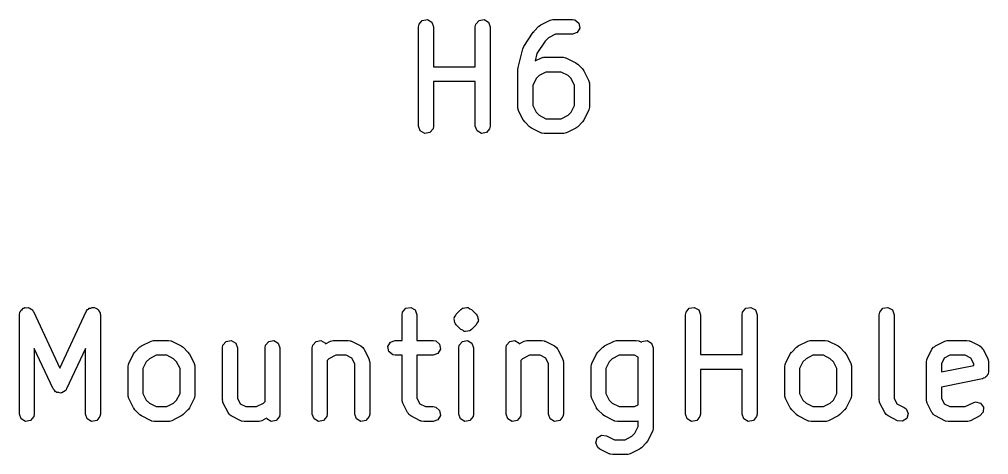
# Model space of a CAD drawing. Extents: x 115 to 337, y -185 to -59.
# Drawn here: x 199.49 to 209.26, y -75.75 to -71.37 of the extents above; entities that cross this region are included whole.
import ezdxf

# ---------------------------------------------------------------- set-up
doc = ezdxf.new("R2010")
doc.units = 0
doc.layers.add('BLACK', color=7, linetype='CONTINUOUS')

msp = doc.modelspace()

# ---------------------------------------------------------------- linework, layer by layer
at = {"layer": 'BLACK', "linetype": 'CONTINUOUS'}
for p, q in [((203.515, -71.4189), (203.548, -71.3796)), ((203.548, -71.3796), (203.599, -71.3707)), ((203.599, -71.3707), (203.643, -71.3963)), ((203.643, -71.3963), (203.661, -71.4445)), ((204.087, -71.4189), (204.12, -71.3796)), ((204.12, -71.3796), (204.17, -71.3707)), ((204.17, -71.3707), (204.214, -71.3963)), ((204.214, -71.3963), (204.232, -71.4445)), ((204.743, -71.4251), (204.838, -71.3774)), ((204.838, -71.3774), (204.863, -71.37)), ((204.863, -71.37), (204.867, -71.371)), ((204.867, -71.371), (204.871, -71.3695)), ((204.871, -71.3695), (205.062, -71.3695)), ((205.062, -71.3695), (205.087, -71.374)), ((205.087, -71.374), (205.127, -71.407)), ((205.127, -71.407), (205.136, -71.4575)), ((203.511, -71.4445), (203.515, -71.4189)), ((203.511, -72.4445), (203.511, -71.4445)), ((203.661, -71.4445), (203.661, -71.8457)), ((204.082, -71.4445), (204.087, -71.4189)), ((204.082, -71.8457), (204.082, -71.4445)), ((204.232, -71.4445), (204.232, -72.4445)), ((204.571, -71.641), (204.666, -71.4981)), ((204.666, -71.4981), (204.674, -71.4899)), ((204.674, -71.4899), (204.675, -71.4867)), ((204.675, -71.4867), (204.723, -71.4391)), ((204.723, -71.4391), (204.741, -71.4262)), ((204.741, -71.4262), (204.743, -71.4251)), ((205.11, -71.502), (205.062, -71.5195)), ((205.136, -71.4575), (205.11, -71.502)), ((204.787, -71.5875), (204.703, -71.7134)), ((204.82, -71.5538), (204.787, -71.5875)), ((204.889, -71.5195), (204.82, -71.5538)), ((205.062, -71.5195), (204.889, -71.5195)), ((204.513, -71.8549), (204.56, -71.6644)), ((204.56, -71.6644), (204.571, -71.6414)), ((204.571, -71.6414), (204.571, -71.641)), ((204.703, -71.7134), (204.684, -71.7875)), ((204.684, -71.7875), (204.743, -71.7584)), ((204.743, -71.7584), (204.767, -71.751)), ((204.767, -71.751), (204.772, -71.752)), ((204.772, -71.752), (204.776, -71.7505)), ((204.776, -71.7505), (204.967, -71.7505)), ((204.967, -71.7505), (204.992, -71.755)), ((204.992, -71.755), (204.996, -71.7579)), ((204.996, -71.7579), (205, -71.7584)), ((205, -71.7584), (205.095, -71.806)), ((203.661, -71.8457), (204.082, -71.8457)), ((204.511, -71.8731), (204.513, -71.8583)), ((204.511, -72.254), (204.511, -71.8731)), ((204.513, -71.8583), (204.513, -71.8549)), ((205.095, -71.806), (205.113, -71.8194)), ((205.113, -71.8194), (205.115, -71.8201)), ((205.115, -71.8201), (205.162, -71.8677)), ((205.162, -71.8677), (205.175, -71.886)), ((205.175, -71.886), (205.176, -71.8872)), ((205.176, -71.8872), (205.224, -71.9824)), ((204.082, -71.9957), (203.661, -71.9957)), ((203.661, -71.9957), (203.661, -72.4445)), ((204.082, -72.4445), (204.082, -71.9957)), ((204.695, -71.9651), (204.661, -72.0336)), ((204.725, -71.9347), (204.695, -71.9651)), ((204.794, -71.9005), (204.725, -71.9347)), ((204.949, -71.9005), (204.794, -71.9005)), ((205.017, -71.9347), (204.949, -71.9005)), ((205.048, -71.9651), (205.017, -71.9347)), ((205.082, -72.0336), (205.048, -71.9651)), ((205.224, -71.9824), (205.232, -72.0074)), ((204.661, -72.0336), (204.661, -72.2363)), ((205.082, -72.2363), (205.082, -72.0336)), ((205.232, -72.0074), (205.23, -72.0117)), ((205.23, -72.0117), (205.232, -72.0159)), ((205.232, -72.0159), (205.232, -72.254)), ((204.512, -72.2583), (204.511, -72.254)), ((204.511, -72.2626), (204.512, -72.2583)), ((204.519, -72.2876), (204.511, -72.2626)), ((204.566, -72.3828), (204.519, -72.2876)), ((204.661, -72.2363), (204.695, -72.3048)), ((205.048, -72.3048), (205.082, -72.2363)), ((205.224, -72.2876), (205.176, -72.3828)), ((205.225, -72.2831), (205.224, -72.2876)), ((205.227, -72.2797), (205.225, -72.2831)), ((205.232, -72.254), (205.227, -72.2797)), ((204.567, -72.3839), (204.566, -72.3828)), ((204.58, -72.4023), (204.567, -72.3839)), ((204.695, -72.3048), (204.725, -72.3353)), ((204.725, -72.3353), (204.794, -72.3695)), ((204.794, -72.3695), (204.949, -72.3695)), ((204.949, -72.3695), (205.017, -72.3353)), ((205.017, -72.3353), (205.048, -72.3048)), ((205.176, -72.3828), (205.163, -72.4008)), ((203.528, -72.4927), (203.511, -72.4445)), ((203.656, -72.4702), (203.623, -72.5095)), ((203.661, -72.4445), (203.656, -72.4702)), ((204.1, -72.4927), (204.082, -72.4445)), ((204.227, -72.4702), (204.195, -72.5095)), ((204.232, -72.4445), (204.227, -72.4702)), ((204.628, -72.4499), (204.58, -72.4023)), ((204.629, -72.4506), (204.628, -72.4499)), ((204.647, -72.464), (204.629, -72.4506)), ((204.743, -72.5116), (204.647, -72.464)), ((205.095, -72.464), (205, -72.5116)), ((205.096, -72.4628), (205.095, -72.464)), ((205.115, -72.4499), (205.096, -72.4628)), ((205.162, -72.4023), (205.115, -72.4499)), ((205.163, -72.4008), (205.162, -72.4023)), ((203.573, -72.5184), (203.528, -72.4927)), ((203.623, -72.5095), (203.573, -72.5184)), ((204.144, -72.5184), (204.1, -72.4927)), ((204.195, -72.5095), (204.144, -72.5184)), ((204.747, -72.5121), (204.743, -72.5116)), ((204.75, -72.515), (204.747, -72.5121)), ((204.776, -72.5195), (204.75, -72.515)), ((204.967, -72.5195), (204.776, -72.5195)), ((204.971, -72.518), (204.967, -72.5195)), ((204.975, -72.519), (204.971, -72.518)), ((205, -72.5116), (204.975, -72.519)), ((199.487, -74.3445), (199.491, -74.3189)), ((199.491, -74.3189), (199.498, -74.3112)), ((199.498, -74.3112), (199.5, -74.3015)), ((199.5, -74.3015), (199.514, -74.2921)), ((199.514, -74.2921), (199.524, -74.2796)), ((199.524, -74.2796), (199.534, -74.2778)), ((199.534, -74.2778), (199.542, -74.2721)), ((199.542, -74.2721), (199.559, -74.2735)), ((199.559, -74.2735), (199.575, -74.2707)), ((199.575, -74.2707), (199.583, -74.2757)), ((199.583, -74.2757), (199.593, -74.2765)), ((199.593, -74.2765), (199.605, -74.2881)), ((199.605, -74.2881), (199.619, -74.2963)), ((199.619, -74.2963), (199.623, -74.3057)), ((199.623, -74.3057), (199.63, -74.3128)), ((199.63, -74.3128), (199.895, -74.8814)), ((199.895, -74.8814), (200.16, -74.3128)), ((200.16, -74.3128), (200.175, -74.2915)), ((200.175, -74.2915), (200.185, -74.2872)), ((200.185, -74.2872), (200.191, -74.2796)), ((200.191, -74.2796), (200.207, -74.2767)), ((200.207, -74.2767), (200.222, -74.2698)), ((200.222, -74.2698), (200.232, -74.2724)), ((200.232, -74.2724), (200.241, -74.2707)), ((200.241, -74.2707), (200.256, -74.2788)), ((200.256, -74.2788), (200.271, -74.2831)), ((200.271, -74.2831), (200.277, -74.2913)), ((200.277, -74.2913), (200.286, -74.2963)), ((200.286, -74.2963), (200.292, -74.3117)), ((200.292, -74.3117), (200.301, -74.3251)), ((200.301, -74.3251), (200.3, -74.3351)), ((200.3, -74.3351), (200.303, -74.3445)), ((203.344, -74.3445), (203.348, -74.3189)), ((203.348, -74.3189), (203.381, -74.2796)), ((203.381, -74.2796), (203.432, -74.2707)), ((203.432, -74.2707), (203.476, -74.2963)), ((203.476, -74.2963), (203.494, -74.3445)), ((203.881, -74.3568), (203.89, -74.3391)), ((203.89, -74.3391), (203.937, -74.2915)), ((203.937, -74.2915), (203.945, -74.2858)), ((203.945, -74.2858), (203.947, -74.2831)), ((203.947, -74.2831), (203.951, -74.2822)), ((203.951, -74.2821), (203.953, -74.2796)), ((203.951, -74.2822), (203.951, -74.2821)), ((203.953, -74.2796), (203.955, -74.2792)), ((203.955, -74.2792), (203.959, -74.2765)), ((203.959, -74.2765), (203.978, -74.2748)), ((203.978, -74.2748), (203.997, -74.2698)), ((203.997, -74.2698), (204, -74.2712)), ((204, -74.2712), (204.003, -74.2707)), ((204.003, -74.2707), (204.006, -74.2724)), ((204.006, -74.2724), (204.01, -74.2721)), ((204.01, -74.2721), (204.026, -74.2832)), ((204.026, -74.2832), (204.043, -74.2915)), ((204.043, -74.2915), (204.091, -74.3391)), ((204.091, -74.3391), (204.097, -74.3472)), ((206.201, -74.3445), (206.206, -74.3189)), ((206.206, -74.3189), (206.239, -74.2796)), ((206.239, -74.2796), (206.289, -74.2707)), ((206.289, -74.2707), (206.334, -74.2963)), ((206.334, -74.2963), (206.351, -74.3445)), ((206.772, -74.3445), (206.777, -74.3189)), ((206.777, -74.3189), (206.81, -74.2796)), ((206.81, -74.2796), (206.861, -74.2707)), ((206.861, -74.2707), (206.905, -74.2963)), ((206.905, -74.2963), (206.922, -74.3445)), ((208.153, -74.3445), (208.158, -74.3189)), ((208.158, -74.3189), (208.191, -74.2796)), ((208.191, -74.2796), (208.241, -74.2707)), ((208.241, -74.2707), (208.286, -74.2963)), ((208.286, -74.2963), (208.303, -74.3445)), ((199.487, -75.3445), (199.487, -74.3445)), ((200.303, -74.3445), (200.303, -75.3445)), ((203.344, -74.6028), (203.344, -74.3445)), ((203.494, -74.3445), (203.494, -74.6028)), ((203.868, -74.3856), (203.871, -74.3795)), ((203.873, -74.4044), (203.868, -74.3856)), ((203.87, -74.3727), (203.881, -74.3568)), ((203.871, -74.3795), (203.87, -74.3727)), ((203.875, -74.4238), (203.873, -74.4044)), ((203.88, -74.4319), (203.875, -74.4238)), ((203.881, -74.4352), (203.88, -74.4319)), ((203.884, -74.4371), (203.881, -74.4352)), ((203.89, -74.4452), (203.884, -74.4371)), ((204.099, -74.4275), (204.091, -74.4452)), ((204.097, -74.3472), (204.099, -74.3491)), ((204.099, -74.3491), (204.1, -74.3523)), ((204.11, -74.4115), (204.099, -74.4275)), ((204.1, -74.3523), (204.106, -74.3604)), ((204.106, -74.3604), (204.108, -74.3799)), ((204.108, -74.3799), (204.113, -74.3987)), ((204.113, -74.3987), (204.11, -74.4048)), ((204.11, -74.4048), (204.11, -74.4115)), ((206.201, -75.3445), (206.201, -74.3445)), ((206.351, -74.3445), (206.351, -74.7457)), ((206.772, -74.7457), (206.772, -74.3445)), ((206.922, -74.3445), (206.922, -75.3445)), ((208.153, -75.2017), (208.153, -74.3445)), ((208.303, -74.3445), (208.303, -75.184)), ((203.937, -74.4928), (203.89, -74.4452)), ((203.955, -74.501), (203.937, -74.4928)), ((203.971, -74.5122), (203.955, -74.501)), ((203.974, -74.5119), (203.971, -74.5122)), ((203.977, -74.5136), (203.974, -74.5119)), ((203.981, -74.513), (203.977, -74.5136)), ((203.984, -74.5145), (203.981, -74.513)), ((204.003, -74.5094), (203.984, -74.5145)), ((204.022, -74.5077), (204.003, -74.5094)), ((204.026, -74.5051), (204.022, -74.5077)), ((204.028, -74.5047), (204.026, -74.5051)), ((204.03, -74.5022), (204.028, -74.5047)), ((204.033, -74.5012), (204.03, -74.5021)), ((204.03, -74.5021), (204.03, -74.5022)), ((204.035, -74.4985), (204.033, -74.5012)), ((204.043, -74.4928), (204.035, -74.4985)), ((204.091, -74.4452), (204.043, -74.4928)), ((200.719, -74.6584), (200.814, -74.6108)), ((200.814, -74.6108), (200.839, -74.6033)), ((200.839, -74.6033), (200.843, -74.6044)), ((200.843, -74.6044), (200.847, -74.6028)), ((200.847, -74.6028), (200.99, -74.6028)), ((200.99, -74.6028), (201.016, -74.6074)), ((201.016, -74.6074), (201.019, -74.6103)), ((201.019, -74.6103), (201.024, -74.6108)), ((201.024, -74.6108), (201.119, -74.6584)), ((201.539, -74.6522), (201.572, -74.6129)), ((201.572, -74.6129), (201.622, -74.604)), ((201.622, -74.604), (201.667, -74.6296)), ((201.667, -74.6296), (201.684, -74.6778)), ((201.967, -74.6522), (202, -74.6129)), ((202, -74.6129), (202.051, -74.604)), ((202.051, -74.604), (202.095, -74.6296)), ((202.095, -74.6296), (202.113, -74.6778)), ((202.444, -74.6522), (202.477, -74.6129)), ((202.477, -74.6129), (202.527, -74.604)), ((202.527, -74.604), (202.572, -74.6296)), ((202.572, -74.6296), (202.574, -74.6356)), ((202.574, -74.6356), (202.623, -74.6108)), ((202.623, -74.6108), (202.648, -74.6033)), ((202.648, -74.6033), (202.653, -74.6044)), ((202.653, -74.6044), (202.657, -74.6028)), ((202.657, -74.6028), (202.8, -74.6028)), ((202.8, -74.6028), (202.826, -74.6074)), ((202.826, -74.6074), (202.829, -74.6103)), ((202.829, -74.6103), (202.833, -74.6108)), ((202.833, -74.6108), (202.929, -74.6584)), ((203.202, -74.6648), (203.228, -74.6204)), ((203.228, -74.6204), (203.276, -74.6028)), ((203.276, -74.6028), (203.344, -74.6028)), ((203.494, -74.6028), (203.657, -74.6028)), ((203.657, -74.6028), (203.683, -74.6074)), ((203.683, -74.6074), (203.722, -74.6403)), ((203.92, -74.6522), (203.953, -74.6129)), ((203.953, -74.6129), (204.003, -74.604)), ((204.003, -74.604), (204.048, -74.6296)), ((204.048, -74.6296), (204.065, -74.6778)), ((204.396, -74.6522), (204.429, -74.6129)), ((204.429, -74.6129), (204.48, -74.604)), ((204.48, -74.604), (204.524, -74.6296)), ((204.524, -74.6296), (204.526, -74.6356)), ((204.526, -74.6356), (204.576, -74.6108)), ((204.576, -74.6108), (204.601, -74.6033)), ((204.601, -74.6033), (204.605, -74.6044)), ((204.605, -74.6044), (204.609, -74.6028)), ((204.609, -74.6028), (204.752, -74.6028)), ((204.752, -74.6028), (204.778, -74.6074)), ((204.778, -74.6074), (204.781, -74.6103)), ((204.781, -74.6103), (204.786, -74.6108)), ((204.786, -74.6108), (204.881, -74.6584)), ((205.385, -74.6584), (205.481, -74.6108)), ((205.481, -74.6108), (205.506, -74.6033)), ((205.506, -74.6033), (205.51, -74.6044)), ((205.51, -74.6044), (205.514, -74.6028)), ((205.514, -74.6028), (205.705, -74.6028)), ((205.705, -74.6028), (205.73, -74.6074)), ((205.73, -74.6074), (205.734, -74.6103)), ((205.734, -74.6103), (205.738, -74.6108)), ((205.738, -74.6108), (205.756, -74.6199)), ((205.756, -74.6199), (205.762, -74.6129)), ((205.762, -74.6129), (205.813, -74.604)), ((205.813, -74.604), (205.857, -74.6296)), ((205.857, -74.6296), (205.875, -74.6778)), ((207.338, -74.6584), (207.433, -74.6108)), ((207.433, -74.6108), (207.458, -74.6033)), ((207.458, -74.6033), (207.462, -74.6044)), ((207.462, -74.6044), (207.467, -74.6028)), ((207.467, -74.6028), (207.609, -74.6028)), ((207.609, -74.6028), (207.635, -74.6074)), ((207.635, -74.6074), (207.638, -74.6103)), ((207.638, -74.6103), (207.643, -74.6108)), ((207.643, -74.6108), (207.738, -74.6584)), ((208.719, -74.6584), (208.814, -74.6108)), ((208.814, -74.6108), (208.839, -74.6033)), ((208.839, -74.6033), (208.843, -74.6044)), ((208.843, -74.6044), (208.847, -74.6028)), ((208.847, -74.6028), (209.038, -74.6028)), ((209.038, -74.6028), (209.064, -74.6074)), ((209.064, -74.6074), (209.067, -74.6103)), ((209.067, -74.6103), (209.072, -74.6108)), ((209.072, -74.6108), (209.167, -74.6584)), ((199.827, -75.0905), (199.637, -74.6826)), ((199.637, -74.6826), (199.637, -75.3445)), ((200.153, -74.6826), (199.963, -75.0905)), ((200.153, -75.3445), (200.153, -74.6826)), ((200.638, -74.7395), (200.651, -74.7215)), ((200.651, -74.7215), (200.652, -74.7201)), ((200.652, -74.7201), (200.699, -74.6724)), ((200.699, -74.6724), (200.718, -74.6596)), ((200.718, -74.6596), (200.719, -74.6584)), ((201.119, -74.6584), (201.137, -74.6717)), ((201.137, -74.6717), (201.139, -74.6724)), ((201.139, -74.6724), (201.186, -74.7201)), ((201.186, -74.7201), (201.199, -74.7384)), ((201.534, -74.6778), (201.539, -74.6522)), ((201.534, -75.2017), (201.534, -74.6778)), ((201.684, -74.6778), (201.684, -75.184)), ((201.963, -74.6778), (201.967, -74.6522)), ((201.963, -75.2182), (201.963, -74.6778)), ((202.113, -74.6778), (202.113, -75.3445)), ((202.439, -74.6778), (202.444, -74.6522)), ((202.439, -75.3445), (202.439, -74.6778)), ((202.929, -74.6584), (202.95, -74.6739)), ((202.95, -74.6739), (202.954, -74.6842)), ((202.954, -74.6842), (202.962, -74.6919)), ((202.962, -74.6919), (203.01, -74.7872)), ((203.211, -74.7153), (203.202, -74.6648)), ((203.25, -74.7483), (203.211, -74.7153)), ((203.731, -74.6909), (203.705, -74.7353)), ((203.722, -74.6403), (203.731, -74.6909)), ((203.915, -74.6778), (203.92, -74.6522)), ((203.915, -75.3445), (203.915, -74.6778)), ((204.065, -74.6778), (204.065, -75.3445)), ((204.392, -74.6778), (204.396, -74.6522)), ((204.392, -75.3445), (204.392, -74.6778)), ((204.881, -74.6584), (204.902, -74.6739)), ((204.902, -74.6739), (204.906, -74.6842)), ((204.906, -74.6842), (204.915, -74.6919)), ((204.915, -74.6919), (204.962, -74.7872)), ((205.304, -74.7395), (205.318, -74.7215)), ((205.318, -74.7201), (205.366, -74.6724)), ((205.318, -74.7215), (205.318, -74.7201)), ((205.366, -74.6724), (205.384, -74.6596)), ((205.384, -74.6596), (205.385, -74.6584)), ((205.875, -74.6778), (205.875, -75.4874)), ((207.257, -74.7395), (207.27, -74.7215)), ((207.27, -74.7215), (207.271, -74.7201)), ((207.271, -74.7201), (207.318, -74.6724)), ((207.318, -74.6724), (207.337, -74.6596)), ((207.337, -74.6596), (207.338, -74.6584)), ((207.738, -74.6584), (207.756, -74.6717)), ((207.756, -74.6717), (207.758, -74.6724)), ((207.758, -74.6724), (207.805, -74.7201)), ((207.805, -74.7201), (207.818, -74.7384)), ((208.638, -74.7872), (208.685, -74.6919)), ((208.685, -74.6919), (208.701, -74.671)), ((208.701, -74.671), (208.711, -74.6665)), ((208.711, -74.6665), (208.719, -74.6584)), ((209.167, -74.6584), (209.188, -74.6739)), ((209.188, -74.6739), (209.192, -74.6842)), ((209.192, -74.6842), (209.2, -74.6919)), ((209.2, -74.6919), (209.248, -74.7872)), ((200.59, -74.8348), (200.638, -74.7395)), ((200.766, -74.8175), (200.732, -74.886)), ((200.797, -74.7871), (200.766, -74.8175)), ((200.865, -74.7528), (200.797, -74.7871)), ((200.973, -74.7528), (200.865, -74.7528)), ((201.041, -74.7871), (200.973, -74.7528)), ((201.072, -74.8175), (201.041, -74.7871)), ((201.106, -74.886), (201.072, -74.8175)), ((201.199, -74.7384), (201.2, -74.7395)), ((201.2, -74.7395), (201.248, -74.8348)), ((202.606, -74.7871), (202.589, -74.8042)), ((202.589, -74.8042), (202.589, -75.3445)), ((202.675, -74.7528), (202.606, -74.7871)), ((202.782, -74.7528), (202.675, -74.7528)), ((202.839, -74.7814), (202.782, -74.7528)), ((202.868, -74.8384), (202.839, -74.7814)), ((203.01, -74.7872), (203.017, -74.8121)), ((203.017, -74.8121), (203.016, -74.8165)), ((203.016, -74.8165), (203.018, -74.8207)), ((203.018, -74.8207), (203.018, -75.3445)), ((203.276, -74.7528), (203.25, -74.7483)), ((203.344, -74.7528), (203.276, -74.7528)), ((203.344, -75.2017), (203.344, -74.7528)), ((203.657, -74.7528), (203.494, -74.7528)), ((203.494, -74.7528), (203.494, -75.184)), ((203.705, -74.7353), (203.657, -74.7528)), ((204.559, -74.7871), (204.542, -74.8042)), ((204.542, -74.8042), (204.542, -75.3445)), ((204.627, -74.7528), (204.559, -74.7871)), ((204.735, -74.7528), (204.627, -74.7528)), ((204.792, -74.7814), (204.735, -74.7528)), ((204.82, -74.8384), (204.792, -74.7814)), ((204.962, -74.7872), (204.97, -74.8121)), ((204.97, -74.8121), (204.969, -74.8165)), ((204.969, -74.8165), (204.97, -74.8207)), ((204.97, -74.8207), (204.97, -75.3445)), ((205.257, -74.8348), (205.304, -74.7395)), ((205.433, -74.8175), (205.399, -74.886)), ((205.463, -74.7871), (205.433, -74.8175)), ((205.532, -74.7528), (205.463, -74.7871)), ((205.687, -74.7528), (205.532, -74.7528)), ((205.725, -74.7718), (205.687, -74.7528)), ((205.725, -75.2505), (205.725, -74.7718)), ((206.351, -74.7457), (206.772, -74.7457)), ((207.209, -74.8348), (207.257, -74.7395)), ((207.385, -74.8175), (207.351, -74.886)), ((207.416, -74.7871), (207.385, -74.8175)), ((207.484, -74.7528), (207.416, -74.7871)), ((207.592, -74.7528), (207.484, -74.7528)), ((207.66, -74.7871), (207.592, -74.7528)), ((207.691, -74.8175), (207.66, -74.7871)), ((207.725, -74.886), (207.691, -74.8175)), ((207.818, -74.7384), (207.819, -74.7395)), ((207.819, -74.7395), (207.867, -74.8348)), ((208.63, -74.8207), (208.634, -74.7951)), ((208.63, -75.2017), (208.63, -74.8207)), ((208.634, -74.7951), (208.637, -74.7916)), ((208.637, -74.7916), (208.638, -74.7872)), ((208.808, -74.7814), (208.78, -74.8384)), ((208.865, -74.7528), (208.808, -74.7814)), ((209.02, -74.7528), (208.865, -74.7528)), ((209.077, -74.7814), (209.02, -74.7528)), ((209.106, -74.8384), (209.077, -74.7814)), ((209.248, -74.7872), (209.255, -74.8121)), ((209.255, -74.8121), (209.254, -74.8165)), ((209.254, -74.8165), (209.256, -74.8207)), ((209.256, -74.8207), (209.256, -74.9159)), ((200.582, -74.8683), (200.587, -74.8427)), ((200.582, -75.154), (200.582, -74.8683)), ((200.587, -74.8427), (200.589, -74.8392)), ((200.589, -74.8392), (200.59, -74.8348)), ((200.732, -74.886), (200.732, -75.1363)), ((201.106, -75.1363), (201.106, -74.886)), ((201.248, -74.8348), (201.255, -74.8597)), ((201.255, -74.8597), (201.254, -74.8641)), ((201.254, -74.8641), (201.256, -74.8683)), ((201.256, -74.8683), (201.256, -75.154)), ((202.868, -75.3445), (202.868, -74.8384)), ((204.82, -75.3445), (204.82, -74.8384)), ((205.249, -74.8683), (205.253, -74.8427)), ((205.249, -75.154), (205.249, -74.8683)), ((205.253, -74.8427), (205.256, -74.8392)), ((205.256, -74.8392), (205.257, -74.8348)), ((205.399, -74.886), (205.399, -75.1363)), ((206.772, -74.8957), (206.351, -74.8957)), ((206.351, -74.8957), (206.351, -75.3445)), ((206.772, -75.3445), (206.772, -74.8957)), ((207.201, -74.8683), (207.206, -74.8427)), ((207.201, -75.154), (207.201, -74.8683)), ((207.206, -74.8427), (207.208, -74.8392)), ((207.208, -74.8392), (207.209, -74.8348)), ((207.351, -74.886), (207.351, -75.1363)), ((207.725, -75.1363), (207.725, -74.886)), ((207.867, -74.8348), (207.874, -74.8597)), ((207.874, -74.8597), (207.873, -74.8641)), ((207.873, -74.8641), (207.875, -74.8683)), ((207.875, -74.8683), (207.875, -75.154)), ((208.78, -74.8384), (208.78, -74.9197)), ((208.78, -74.9197), (209.106, -74.8545)), ((209.106, -74.8545), (209.106, -74.8384)), ((209.256, -74.9159), (209.251, -74.9416)), ((209.196, -74.9895), (208.78, -75.0727)), ((209.206, -74.983), (209.196, -74.9895)), ((209.218, -74.9809), (209.206, -74.983)), ((209.227, -74.9701), (209.218, -74.9809)), ((209.239, -74.9628), (209.227, -74.9701)), ((209.243, -74.9511), (209.239, -74.9628)), ((209.251, -74.9416), (209.243, -74.9511)), ((199.841, -75.1043), (199.827, -75.0905)), ((199.852, -75.1202), (199.841, -75.1043)), ((199.859, -75.122), (199.852, -75.1202)), ((199.863, -75.1268), (199.859, -75.122)), ((199.93, -75.1201), (199.915, -75.1312)), ((199.948, -75.1118), (199.93, -75.1201)), ((199.954, -75.1037), (199.948, -75.1118)), ((199.957, -75.1018), (199.954, -75.1037)), ((199.963, -75.0905), (199.957, -75.0986)), ((199.957, -75.0986), (199.957, -75.1018)), ((208.78, -75.0727), (208.78, -75.184)), ((199.883, -75.1285), (199.863, -75.1268)), ((199.902, -75.1335), (199.883, -75.1285)), ((199.908, -75.1307), (199.902, -75.1335)), ((199.915, -75.1312), (199.908, -75.1307)), ((200.584, -75.1583), (200.582, -75.154)), ((200.583, -75.1626), (200.584, -75.1583)), ((200.59, -75.1876), (200.583, -75.1626)), ((200.638, -75.2828), (200.59, -75.1876)), ((200.732, -75.1363), (200.766, -75.2048)), ((200.766, -75.2048), (200.797, -75.2353)), ((201.041, -75.2353), (201.072, -75.2048)), ((201.072, -75.2048), (201.106, -75.1363)), ((201.248, -75.1876), (201.2, -75.2828)), ((201.251, -75.1797), (201.248, -75.1831)), ((201.248, -75.1831), (201.248, -75.1876)), ((201.256, -75.154), (201.251, -75.1797)), ((201.536, -75.2059), (201.534, -75.2017)), ((201.535, -75.2102), (201.536, -75.2059)), ((201.542, -75.2352), (201.535, -75.2102)), ((201.684, -75.184), (201.713, -75.241)), ((201.946, -75.2353), (201.963, -75.2182)), ((203.345, -75.2059), (203.344, -75.2017)), ((203.344, -75.2102), (203.345, -75.2059)), ((203.352, -75.2352), (203.344, -75.2102)), ((203.494, -75.184), (203.522, -75.241)), ((205.25, -75.1583), (205.249, -75.154)), ((205.249, -75.1626), (205.25, -75.1583)), ((205.257, -75.1876), (205.249, -75.1626)), ((205.304, -75.2828), (205.257, -75.1876)), ((205.399, -75.1363), (205.433, -75.2048)), ((205.433, -75.2048), (205.463, -75.2353)), ((207.203, -75.1583), (207.201, -75.154)), ((207.202, -75.1626), (207.203, -75.1583)), ((207.209, -75.1876), (207.202, -75.1626)), ((207.257, -75.2828), (207.209, -75.1876)), ((207.351, -75.1363), (207.385, -75.2048)), ((207.385, -75.2048), (207.416, -75.2353)), ((207.66, -75.2353), (207.691, -75.2048)), ((207.691, -75.2048), (207.725, -75.1363)), ((207.867, -75.1876), (207.819, -75.2828)), ((207.87, -75.1797), (207.867, -75.1831)), ((207.867, -75.1831), (207.867, -75.1876)), ((207.875, -75.154), (207.87, -75.1797)), ((208.155, -75.2059), (208.153, -75.2017)), ((208.154, -75.2102), (208.155, -75.2059)), ((208.161, -75.2352), (208.154, -75.2102)), ((208.303, -75.184), (208.332, -75.241)), ((208.631, -75.2059), (208.63, -75.2017)), ((208.63, -75.2102), (208.631, -75.2059)), ((208.638, -75.2352), (208.63, -75.2102)), ((208.78, -75.184), (208.808, -75.241)), ((200.639, -75.2839), (200.638, -75.2828)), ((200.652, -75.3023), (200.639, -75.2839)), ((200.699, -75.3499), (200.652, -75.3023)), ((200.797, -75.2353), (200.865, -75.2695)), ((200.865, -75.2695), (200.973, -75.2695)), ((200.973, -75.2695), (201.041, -75.2353)), ((201.186, -75.3023), (201.139, -75.3499)), ((201.187, -75.3008), (201.186, -75.3023)), ((201.2, -75.2828), (201.187, -75.3008)), ((201.59, -75.3304), (201.542, -75.2352)), ((201.713, -75.241), (201.77, -75.2695)), ((201.77, -75.2695), (201.877, -75.2695)), ((201.877, -75.2695), (201.946, -75.2353)), ((203.399, -75.3304), (203.352, -75.2352)), ((203.522, -75.241), (203.579, -75.2695)), ((203.579, -75.2695), (203.657, -75.2695)), ((203.657, -75.2695), (203.683, -75.274)), ((203.683, -75.274), (203.722, -75.307)), ((203.722, -75.307), (203.731, -75.3575)), ((205.305, -75.2839), (205.304, -75.2828)), ((205.318, -75.3023), (205.305, -75.2839)), ((205.366, -75.3499), (205.318, -75.3023)), ((205.463, -75.2353), (205.532, -75.2695)), ((205.532, -75.2695), (205.687, -75.2695)), ((205.687, -75.2695), (205.725, -75.2505)), ((207.258, -75.2839), (207.257, -75.2828)), ((207.271, -75.3023), (207.258, -75.2839)), ((207.318, -75.3499), (207.271, -75.3023)), ((207.416, -75.2353), (207.484, -75.2695)), ((207.484, -75.2695), (207.592, -75.2695)), ((207.592, -75.2695), (207.66, -75.2353)), ((207.805, -75.3023), (207.758, -75.3499)), ((207.806, -75.3008), (207.805, -75.3023)), ((207.819, -75.2828), (207.806, -75.3008)), ((208.209, -75.3304), (208.161, -75.2352)), ((208.332, -75.241), (208.405, -75.2774)), ((208.405, -75.2774), (208.426, -75.2929)), ((208.426, -75.2929), (208.446, -75.34)), ((208.685, -75.3304), (208.638, -75.2352)), ((208.808, -75.241), (208.865, -75.2695)), ((208.865, -75.2695), (209.02, -75.2695)), ((209.02, -75.2695), (209.1, -75.2298)), ((209.1, -75.2298), (209.125, -75.2224)), ((209.125, -75.2224), (209.175, -75.2343)), ((209.175, -75.2343), (209.205, -75.2755)), ((209.205, -75.2755), (209.202, -75.3267)), ((199.504, -75.3927), (199.487, -75.3445)), ((199.549, -75.4184), (199.504, -75.3927)), ((199.599, -75.4095), (199.549, -75.4184)), ((199.632, -75.3702), (199.599, -75.4095)), ((199.637, -75.3445), (199.632, -75.3702)), ((200.171, -75.3927), (200.153, -75.3445)), ((200.215, -75.4184), (200.171, -75.3927)), ((200.266, -75.4095), (200.215, -75.4184)), ((200.299, -75.3702), (200.266, -75.4095)), ((200.303, -75.3445), (200.299, -75.3702)), ((200.701, -75.3506), (200.699, -75.3499)), ((200.719, -75.364), (200.701, -75.3506)), ((200.814, -75.4116), (200.719, -75.364)), ((200.818, -75.4121), (200.814, -75.4116)), ((200.822, -75.415), (200.818, -75.4121)), ((200.847, -75.4195), (200.822, -75.415)), ((201.024, -75.4116), (200.999, -75.419)), ((201.119, -75.364), (201.024, -75.4116)), ((201.12, -75.3628), (201.119, -75.364)), ((201.139, -75.3499), (201.12, -75.3628)), ((201.598, -75.3382), (201.59, -75.3304)), ((201.603, -75.3485), (201.598, -75.3382)), ((201.623, -75.364), (201.603, -75.3485)), ((201.719, -75.4116), (201.623, -75.364)), ((201.723, -75.4121), (201.719, -75.4116)), ((201.727, -75.415), (201.723, -75.4121)), ((201.752, -75.4195), (201.727, -75.415)), ((201.929, -75.4116), (201.904, -75.419)), ((201.978, -75.3868), (201.929, -75.4116)), ((201.981, -75.3927), (201.978, -75.3868)), ((202.025, -75.4184), (201.981, -75.3927)), ((202.075, -75.4095), (202.025, -75.4184)), ((202.108, -75.3702), (202.075, -75.4095)), ((202.113, -75.3445), (202.108, -75.3702)), ((202.457, -75.3927), (202.439, -75.3445)), ((202.501, -75.4184), (202.457, -75.3927)), ((202.552, -75.4095), (202.501, -75.4184)), ((202.585, -75.3702), (202.552, -75.4095)), ((202.589, -75.3445), (202.585, -75.3702)), ((202.885, -75.3927), (202.868, -75.3445)), ((202.93, -75.4184), (202.885, -75.3927)), ((202.98, -75.4095), (202.93, -75.4184)), ((203.013, -75.3702), (202.98, -75.4095)), ((203.018, -75.3445), (203.013, -75.3702)), ((203.408, -75.3382), (203.399, -75.3304)), ((203.412, -75.3485), (203.408, -75.3382)), ((203.433, -75.364), (203.412, -75.3485)), ((203.528, -75.4116), (203.433, -75.364)), ((203.533, -75.4121), (203.528, -75.4116)), ((203.536, -75.415), (203.533, -75.4121)), ((203.562, -75.4195), (203.536, -75.415)), ((203.705, -75.402), (203.657, -75.4195)), ((203.731, -75.3575), (203.705, -75.402)), ((203.933, -75.3927), (203.915, -75.3445)), ((203.977, -75.4184), (203.933, -75.3927)), ((204.028, -75.4095), (203.977, -75.4184)), ((204.061, -75.3702), (204.028, -75.4095)), ((204.065, -75.3445), (204.061, -75.3702)), ((204.409, -75.3927), (204.392, -75.3445)), ((204.454, -75.4184), (204.409, -75.3927)), ((204.504, -75.4095), (204.454, -75.4184)), ((204.537, -75.3702), (204.504, -75.4095)), ((204.542, -75.3445), (204.537, -75.3702)), ((204.838, -75.3927), (204.82, -75.3445)), ((204.882, -75.4184), (204.838, -75.3927)), ((204.933, -75.4095), (204.882, -75.4184)), ((204.966, -75.3702), (204.933, -75.4095)), ((204.97, -75.3445), (204.966, -75.3702)), ((205.367, -75.3506), (205.366, -75.3499)), ((205.385, -75.364), (205.367, -75.3506)), ((205.481, -75.4116), (205.385, -75.364)), ((205.485, -75.4121), (205.481, -75.4116)), ((205.489, -75.415), (205.485, -75.4121)), ((205.514, -75.4195), (205.489, -75.415)), ((205.725, -75.4156), (205.713, -75.419)), ((205.725, -75.4697), (205.725, -75.4156)), ((206.219, -75.3927), (206.201, -75.3445)), ((206.263, -75.4184), (206.219, -75.3927)), ((206.314, -75.4095), (206.263, -75.4184)), ((206.347, -75.3702), (206.314, -75.4095)), ((206.351, -75.3445), (206.347, -75.3702)), ((206.79, -75.3927), (206.772, -75.3445)), ((206.834, -75.4184), (206.79, -75.3927)), ((206.885, -75.4095), (206.834, -75.4184)), ((206.918, -75.3702), (206.885, -75.4095)), ((206.922, -75.3445), (206.918, -75.3702)), ((207.32, -75.3506), (207.318, -75.3499)), ((207.338, -75.364), (207.32, -75.3506)), ((207.433, -75.4116), (207.338, -75.364)), ((207.437, -75.4121), (207.433, -75.4116)), ((207.441, -75.415), (207.437, -75.4121)), ((207.467, -75.4195), (207.441, -75.415)), ((207.643, -75.4116), (207.618, -75.419)), ((207.738, -75.364), (207.643, -75.4116)), ((207.739, -75.3628), (207.738, -75.364)), ((207.758, -75.3499), (207.739, -75.3628)), ((208.217, -75.3382), (208.209, -75.3304)), ((208.222, -75.3485), (208.217, -75.3382)), ((208.243, -75.364), (208.222, -75.3485)), ((208.338, -75.4116), (208.243, -75.364)), ((208.389, -75.4175), (208.338, -75.4116)), ((208.432, -75.3892), (208.389, -75.4175)), ((208.446, -75.34), (208.432, -75.3892)), ((208.693, -75.3382), (208.685, -75.3304)), ((208.698, -75.3485), (208.693, -75.3382)), ((208.719, -75.364), (208.698, -75.3485)), ((208.814, -75.4116), (208.719, -75.364)), ((208.818, -75.4121), (208.814, -75.4116)), ((208.822, -75.415), (208.818, -75.4121)), ((208.847, -75.4195), (208.822, -75.415)), ((209.072, -75.4116), (209.047, -75.419)), ((209.167, -75.364), (209.072, -75.4116)), ((209.202, -75.3267), (209.167, -75.364)), ((200.99, -75.4195), (200.847, -75.4195)), ((200.995, -75.418), (200.99, -75.4195)), ((200.999, -75.419), (200.995, -75.418)), ((201.895, -75.4195), (201.752, -75.4195)), ((201.899, -75.418), (201.895, -75.4195)), ((201.904, -75.419), (201.899, -75.418)), ((203.657, -75.4195), (203.562, -75.4195)), ((205.705, -75.4195), (205.514, -75.4195)), ((205.691, -75.5382), (205.725, -75.4697)), ((205.709, -75.418), (205.705, -75.4195)), ((205.713, -75.419), (205.709, -75.418)), ((205.87, -75.513), (205.867, -75.5165)), ((205.875, -75.4874), (205.87, -75.513)), ((207.609, -75.4195), (207.467, -75.4195)), ((207.614, -75.418), (207.609, -75.4195)), ((207.618, -75.419), (207.614, -75.418)), ((209.038, -75.4195), (208.847, -75.4195)), ((209.042, -75.418), (209.038, -75.4195)), ((209.047, -75.419), (209.042, -75.418)), ((205.296, -75.6347), (205.311, -75.5855)), ((205.311, -75.5855), (205.354, -75.5573)), ((205.354, -75.5573), (205.405, -75.5631)), ((205.405, -75.5631), (205.484, -75.6028)), ((205.484, -75.6028), (205.592, -75.6028)), ((205.592, -75.6028), (205.66, -75.5686)), ((205.66, -75.5686), (205.691, -75.5382)), ((205.867, -75.5209), (205.819, -75.6162)), ((205.867, -75.5165), (205.867, -75.5209)), ((205.317, -75.6818), (205.296, -75.6347)), ((205.338, -75.6973), (205.317, -75.6818)), ((205.433, -75.7449), (205.338, -75.6973)), ((205.738, -75.6973), (205.643, -75.7449)), ((205.739, -75.6961), (205.738, -75.6973)), ((205.758, -75.6833), (205.739, -75.6961)), ((205.805, -75.6356), (205.758, -75.6833)), ((205.806, -75.6342), (205.805, -75.6356)), ((205.819, -75.6162), (205.806, -75.6342)), ((205.437, -75.7454), (205.433, -75.7449)), ((205.441, -75.7483), (205.437, -75.7454)), ((205.467, -75.7528), (205.441, -75.7483)), ((205.609, -75.7528), (205.467, -75.7528)), ((205.614, -75.7513), (205.609, -75.7528)), ((205.618, -75.7524), (205.614, -75.7513)), ((205.643, -75.7449), (205.618, -75.7524))]:
    msp.add_line(p, q, dxfattribs=at)

doc.saveas('drawing.dxf')
